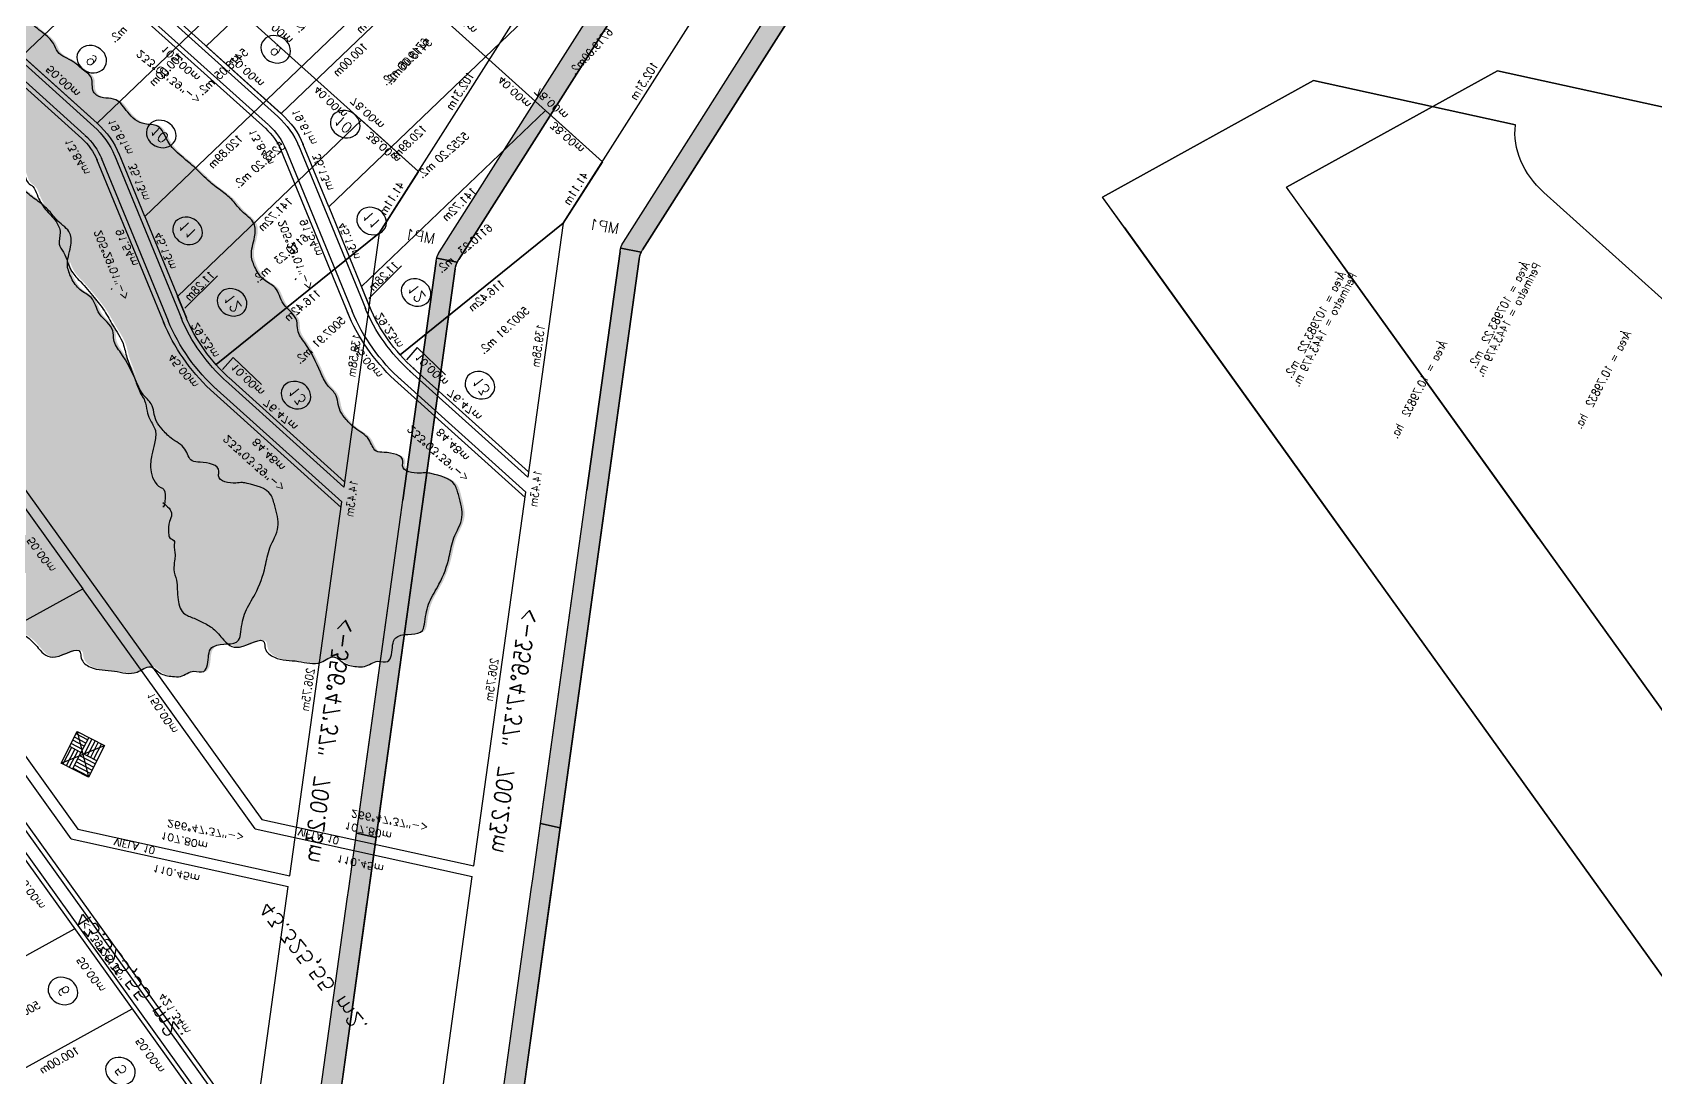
# Model space of a CAD drawing. Extents: x -23785941 to 8798891, y -8418521 to 21897894.
# Drawn here: x 3329127 to 3549113, y 4505137 to 4646825 of the extents above; entities that cross this region are included whole.
import ezdxf
from ezdxf.enums import TextEntityAlignment as Align

# ---------------------------------------------------------------- set-up
doc = ezdxf.new("R2010")
doc.units = 0
doc.header["$MEASUREMENT"] = 0
doc.header["$PDMODE"] = 34
doc.header["$PDSIZE"] = 1
doc.layers.get('0').update_dxf_attribs({"linetype": 'CONTINUOUS'})
for name, color, linetype in [('CALCADA', 3, 'CONTINUOUS'), ('REG60_100', 2, 'CONTINUOUS'), ('RUA', 1, 'CONTINUOUS'), ('TER_POLI', 5, 'CONTINUOUS'), ('VIEWPORT', 7, 'CONTINUOUS')]:
    doc.layers.add(name, color=color, linetype=linetype)
doc.styles.add('1_5MM', font='romans.shx', dxfattribs={"height": 6})
doc.styles.add('1MM', font='romans.shx', dxfattribs={"height": 4})
doc.styles.add('2MM', font='romans.shx', dxfattribs={"height": 8})

# ---------------------------------------------------------------- blocks, each defined once
blk = doc.blocks.new('A$C3D774E76')
h = blk.add_hatch(color=140)
edge = h.paths.add_edge_path()
edge.add_spline(control_points=[(-23379.76, -3163.38), (-23379.13, -3165.01), (-23375.78, -3170.35), (-23370.86, -3168.96), (-23366.89, -3171.25), (-23362.95, -3173.17), (-23363.7, -3176.5), (-23359.79, -3177.06), (-23357.28, -3179.55), (-23352.83, -3180.96), (-23348.27, -3182.25), (-23344.46, -3186.03), (-23339.51, -3188.61), (-23334.05, -3191.31), (-23328.89, -3195.52), (-23329.58, -3201.26), (-23329.99, -3206.04), (-23330, -3212.72), (-23327.43, -3218.42), (-23324.77, -3224.02), (-23327.46, -3231.36), (-23340.28, -3236.9), (-23331.74, -3240.48), (-23330.07, -3248.6), (-23336.08, -3257.01), (-23338.14, -3267.91), (-23348.61, -3270.96), (-23345.5, -3278.33), (-23347.45, -3283.39), (-23350.28, -3289.03), (-23356.52, -3290.55), (-23357.7, -3297.54), (-23365.22, -3296.6), (-23369.94, -3293.51), (-23377.46, -3296.96), (-23379.96, -3306.52), (-23390.43, -3302.85), (-23399.06, -3300.64), (-23412.41, -3301.87), (-23425.28, -3300.3), (-23438.02, -3296.5), (-23450.37, -3297.79), (-23458.27, -3290.95), (-23467, -3284.59), (-23464.91, -3276.08), (-23463.04, -3270.12), (-23459.79, -3266.65), (-23457.38, -3258.68), (-23465.8, -3257.46), (-23463.39, -3249.06), (-23459.39, -3242.7), (-23466.47, -3237.71), (-23465.93, -3229.96), (-23468.51, -3223.68), (-23471.66, -3217.26), (-23478.88, -3214.45), (-23480.76, -3206.61), (-23487.88, -3199.12), (-23494.78, -3191.07), (-23499.51, -3181.82), (-23507.63, -3179.23), (-23508.36, -3169.18), (-23517.01, -3163.88), (-23516.35, -3155.35), (-23520.31, -3149.35), (-23526.54, -3143.4), (-23534.86, -3142.58), (-23544.06, -3139.27), (-23544.87, -3130.73), (-23548.82, -3124.4), (-23550.38, -3117.3), (-23551.37, -3110.77), (-23553.87, -3103.83), (-23556.95, -3094.5), (-23558.51, -3083.54), (-23568.24, -3075.36), (-23562.17, -3067.2), (-23564.42, -3058.53), (-23570.68, -3049.91), (-23564.38, -3043.19), (-23567.22, -3036.86), (-23573.93, -3035.97), (-23574.7, -3028.57), (-23577.11, -3022.14), (-23575.48, -3014.68), (-23581.31, -3009.79), (-23582.92, -3002.6), (-23584.6, -2994.16), (-23592.02, -2986.77), (-23593.88, -2978.65), (-23596.22, -2967.41), (-23586.99, -2968.71), (-23578.84, -2970.71), (-23571.39, -2970.11), (-23562.97, -2973.46), (-23556.29, -2975.3), (-23548.74, -2976.82), (-23545.05, -2980.69), (-23541.67, -2981.01), (-23536.2, -2980.38), (-23529.97, -2978.24), (-23519.32, -2975.67), (-23503.83, -2977.91), (-23503.38, -2993.15), (-23509.08, -2998.03), (-23517.46, -2996.19), (-23510.44, -3003.9), (-23505.48, -3008.78), (-23501.69, -3016.82), (-23506.15, -3022.58), (-23514.82, -3023.07), (-23503.51, -3028.45), (-23503.7, -3034.49), (-23499.17, -3038.36), (-23494.98, -3044.11), (-23492.8, -3051.57), (-23487.85, -3056.96), (-23481.31, -3057.27), (-23477.67, -3064.24), (-23471.04, -3068.4), (-23467.97, -3077.53), (-23464.24, -3085.19), (-23460.14, -3093.55), (-23454.23, -3100.74), (-23449.6, -3108.7), (-23442.11, -3113.5), (-23437.23, -3118.94), (-23432.02, -3123.79), (-23428.03, -3127.55), (-23425.25, -3132.23), (-23421.16, -3134.27), (-23416.99, -3138), (-23413.92, -3143.67), (-23406.82, -3145.2), (-23399.78, -3146.83), (-23391.86, -3149.14), (-23385.91, -3155.03), (-23386.63, -3161.01), (-23382.15, -3162.73), (-23379.76, -3163.38)], knot_values=[2.827558, 2.827558, 2.827558, 2.827558, 7.472447, 11.603699, 18.085095, 20.647327, 23.570406, 25.190742, 30.919643, 34.160341, 39.021401, 44.919988, 49.848226, 55.577127, 63.920291, 66.484452, 72.387845, 78.562948, 86.036527, 91.227192, 96.092865, 109.192449, 112.533069, 118.864332, 131.02854, 142.496908, 150.145328, 155.584279, 162.12227, 166.257204, 173.905639, 178.838302, 183.201793, 193.058242, 194.204546, 207.625867, 212.554105, 224.011914, 235.297733, 252.000847, 262.657276, 275.235361, 286.835798, 293.006819, 305.827801, 308.260662, 311.604107, 320.849756, 323.280299, 333.537111, 337.591847, 344.563473, 353.332681, 359.663905, 364.853496, 374.3374, 380.068936, 387.714183, 404.809251, 412.454497, 417.382735, 428.287169, 437.737739, 444.274297, 451.746777, 458.669715, 469.233164, 476.569697, 485.186635, 492.064492, 499.038307, 506.686741, 511.877407, 521.120312, 536.067453, 545.308179, 551.795776, 561.954738, 570.571675, 580.336739, 582.629328, 590.099117, 596.430341, 602.276484, 611.341413, 616.066711, 623.54029, 632.783195, 641.549173, 653.070476, 659.998424, 667.978984, 672.90723, 687.057012, 688.677374, 700.048758, 708.150516, 710.712748, 715.640986, 717.452921, 727.345493, 734.990712, 751.214483, 765.070361, 767.993383, 773.429257, 781.53381, 785.157703, 797.317768, 801.684273, 805.736549, 815.890242, 818.813264, 823.538562, 832.30454, 840.328665, 846.499686, 852.981083, 857.706381, 868.578083, 875.455958, 885.772708, 894.388564, 903.154514, 913.720814, 921.40755, 929.38811, 935.559111, 942.80692, 945.728915, 951.627513, 955.991004, 962.524396, 969.815947, 976.347878, 984.449637, 995.015909, 996.828927, 1001.915284, 1001.915284, 1001.915284, 1001.915284], degree=3, periodic=0)
h = blk.add_hatch(color=140)
edge = h.paths.add_edge_path()
edge.add_spline(control_points=[(-23341.99, -3225.8), (-23343.74, -3224.77), (-23349.14, -3213.39), (-23349.19, -3206.21), (-23345.91, -3201.49), (-23349.62, -3197.77), (-23353.42, -3197.66), (-23356.94, -3194.29), (-23360.96, -3191.62), (-23362.34, -3186.04), (-23366.83, -3186.22), (-23372, -3186.21), (-23377.32, -3186.41), (-23381.1, -3181.15), (-23382.59, -3175.53), (-23386.57, -3175.47), (-23388.41, -3175.63)], knot_values=[3.596335, 3.596335, 3.596335, 3.596335, 16.828506, 18.93312, 26.776737, 29.75438, 32.64939, 37.711686, 43.667351, 46.805419, 53.279059, 53.981374, 62.524089, 67.017731, 72.674988, 77.720721, 77.720721, 77.720721, 77.720721], degree=3, periodic=0)
edge.add_line((-23388.41, -3175.63), (-23404.45, -3299.03))
edge.add_spline(control_points=[(-23404.45, -3299.03), (-23402.34, -3299.04), (-23398.2, -3298.97), (-23393.36, -3299.08), (-23387.61, -3293.34), (-23387.55, -3292.17)], knot_values=[1.681375, 1.681375, 1.681375, 1.681375, 7.866024, 13.656045, 19.353015, 19.353015, 19.353015, 19.353015], degree=3, periodic=0)
edge.add_spline(control_points=[(-23387.55, -3292.17), (-23387.81, -3292), (-23388.07, -3291.82), (-23388.32, -3291.65)], knot_values=[94.683713, 94.683713, 94.683713, 94.683713, 95.569299, 95.569299, 95.569299, 95.569299], degree=3, periodic=0)
edge.add_spline(control_points=[(-23388.32, -3291.65), (-23387.76, -3291.62), (-23387.54, -3291.82), (-23387.55, -3292.17)], knot_values=[0, 0, 0, 0, 1.681375, 1.681375, 1.681375, 1.681375], degree=3, periodic=0)
edge.add_spline(control_points=[(-23387.55, -3292.17), (-23386.03, -3293.18), (-23383.85, -3294.46), (-23379.47, -3294.11), (-23376.15, -3294.71), (-23372.76, -3293.62), (-23370.42, -3291.7), (-23365.73, -3289.45), (-23368.07, -3283.49), (-23366.37, -3279.27), (-23364.12, -3276.36), (-23362.56, -3272.47), (-23358.36, -3270.43), (-23355.11, -3265.4), (-23351.93, -3260.26), (-23350.1, -3253.41), (-23350.57, -3247.69), (-23350.41, -3243.54), (-23350.56, -3239.55), (-23348.52, -3236.27), (-23343.64, -3228.5), (-23341.99, -3225.8)], knot_values=[5.769904, 5.769904, 5.769904, 5.769904, 11.020708, 13.127117, 18.745099, 20.96526, 23.49663, 27.99128, 34.305123, 38.742361, 41.272655, 45.364213, 50.84657, 54.355659, 63.148126, 68.933404, 75.247247, 80.158014, 81.56109, 86.904763, 94.683713, 94.683713, 94.683713, 94.683713], degree=3, periodic=0)
h = blk.add_hatch()
h.set_pattern_fill('AR-PARQ1', color=1, style=0)
h.set_pattern_definition([(90, (-4049.206, -8292.303), (-12, 12), [12, -12]), (90, (-4047.206, -8292.303), (-12, 12), [12, -12]), (90, (-4045.206, -8292.303), (-12, 12), [12, -12]), (90, (-4043.206, -8292.303), (-12, 12), [12, -12]), (90, (-4041.206, -8292.303), (-12, 12), [12, -12]), (90, (-4039.206, -8292.303), (-12, 12), [12, -12]), (90, (-4037.206, -8292.303), (-12, 12), [12, -12]), (1e-13, (-4049.206, -8280.303), (12, -12), [12, -12]), (1e-13, (-4049.206, -8278.303), (12, -12), [12, -12]), (1e-13, (-4049.206, -8276.303), (12, -12), [12, -12]), (1e-13, (-4049.206, -8274.303), (12, -12), [12, -12]), (1e-13, (-4049.206, -8272.303), (12, -12), [12, -12]), (1e-13, (-4049.206, -8270.303), (12, -12), [12, -12]), (1e-13, (-4049.206, -8268.303), (12, -12), [12, -12])])
h.paths.add_polyline_path([(-23231.96, -3183.78), (-23221.87, -3176.41), (-23241.86, -3176.15)])
h.paths.add_polyline_path([(-23231.96, -3183.78), (-23222.06, -3191.41), (-23221.87, -3176.41)])
h.paths.add_polyline_path([(-23231.96, -3183.78), (-23242.06, -3191.15), (-23222.06, -3191.41)])
h.paths.add_polyline_path([(-23231.96, -3183.78), (-23241.86, -3176.15), (-23242.06, -3191.15)])
h = blk.add_hatch(color=253)
edge = h.paths.add_edge_path()
edge.add_line((-23763.48, -3312.77), (-23775.71, -3313.68))
edge.add_line((-23775.71, -3313.68), (-23950.44, -3326.62))
edge.add_line((-23950.44, -3326.62), (-23948.48, -3336.5))
edge.add_line((-23948.48, -3336.5), (-23774.97, -3323.65))
edge.add_line((-23774.97, -3323.65), (-23762.74, -3322.75))
edge.add_line((-23762.74, -3322.75), (-23630.14, -3312.93))
edge.add_arc((-23629.03, -3327.88), 14.99, 88.01621, 94.23563, ccw=False)
edge.add_line((-23628.52, -3312.89), (-23625.18, -3303.02))
edge.add_arc((-23627.88, -3317.76), 14.99, 79.64388, 94.23563)
edge.add_line((-23628.98, -3302.81), (-23763.48, -3312.77))
h = blk.add_hatch(color=253)
edge = h.paths.add_edge_path()
edge.add_arc((-23627.88, -3317.76), 14.99, 72.70175, 79.64388)
edge.add_line((-23625.18, -3303.02), (-23628.52, -3312.89))
edge.add_arc((-23629.03, -3327.88), 14.99, 72.70175, 88.01621, ccw=False)
edge.add_line((-23624.58, -3313.56), (-23319.73, -3408.5))
edge.add_line((-23319.73, -3408.5), (-23316.77, -3398.95))
edge.add_line((-23316.77, -3398.95), (-23487.46, -3345.79))
edge.add_line((-23487.46, -3345.79), (-23495.45, -3343.3))
edge.add_line((-23495.45, -3343.3), (-23623.42, -3303.45))
h = blk.add_hatch(color=253)
h.paths.add_polyline_path([(-23281.41, -3409.96), (-23287.14, -3408.18), (-23316.77, -3398.95), (-23319.73, -3408.5), (-23077.66, -3483.89), (-23076.78, -3473.69)])
h.paths.add_polyline_path([(-23076.78, -3473.69), (-23077.66, -3483.89), (-22695.33, -3602.96), (-22692.36, -3593.41)])
for p, q in [((-23499.3, -2826.52), (-23314.7, -3146.01)), ((-23494.99, -2845.96), (-23246.17, -3276.61)), ((-23292.75, -2960.09), (-23009.28, -3450.72)), ((-23303.14, -2966.09), (-23017.32, -3460.78)), ((-23699.64, -3100.33), (-23618.12, -3076.28)), ((-23618.12, -3076.28), (-23603.98, -3124.23)), ((-23228.11, -3095.98), (-23314.7, -3146.01)), ((-23685.74, -3200.49), (-23709.78, -3118.96)), ((-23795.8, -3180.82), (-23603.97, -3124.24)), ((-23603.82, -3124.78), (-23603.98, -3124.21)), ((-23585.99, -3132.23), (-23520.96, -3199.55)), ((-23569.79, -3166.29), (-23594.42, -3140.79)), ((-23594.42, -3140.79), (-23594.21, -3141)), ((-23239.66, -3275.89), (-23314.69, -3146)), ((-23781.65, -3228.78), (-23569.79, -3166.29)), ((-23569.79, -3166.29), (-23529.98, -3207.49)), ((-23221.87, -3176.41), (-23242.06, -3191.15)), ((-23241.86, -3176.15), (-23222.06, -3191.41)), ((-23056.08, -3169.82), (-23142.67, -3219.85)), ((-23674.42, -3238.85), (-23538.43, -3198.74)), ((-23538.43, -3198.74), (-23674.42, -3238.85)), ((-23529.98, -3207.49), (-23538.43, -3198.74)), ((-23663.67, -3275.3), (-23685.74, -3200.49)), ((-23031.07, -3213.11), (-23117.65, -3263.14)), ((-23514.43, -3231.05), (-23622.67, -3272.26)), ((-23514.43, -3231.05), (-23622.67, -3272.26)), ((-23622.67, -3272.26), (-23514.43, -3231.05)), ((-23514.43, -3231.05), (-23622.67, -3272.26)), ((-23674.42, -3238.85), (-23663.67, -3275.3)), ((-23522.46, -3236.92), (-23513.59, -3235.08)), ((-23489.4, -3313.77), (-23511.28, -3239.59)), ((-23511.04, -3240.42), (-23511.28, -3239.59)), ((-23511.04, -3240.42), (-23511.28, -3239.59)), ((-23489.4, -3313.77), (-23511.28, -3239.59)), ((-23489.4, -3313.77), (-23511.28, -3239.59)), ((-23500.35, -3234.38), (-23475.67, -3318.04)), ((-23663.67, -3275.3), (-23622.67, -3272.26)), ((-23246.17, -3276.61), (-23278.22, -3379.54)), ((-23239.66, -3275.89), (-23272.5, -3381.33)), ((-23628.98, -3302.81), (-23763.48, -3312.77)), ((-23623.42, -3303.45), (-23495.45, -3343.3)), ((-23774.97, -3323.65), (-24081.71, -3346.37)), ((-23487.46, -3345.79), (-23495.45, -3343.3)), ((-23287.14, -3408.18), (-23487.46, -3345.79)), ((-23290.11, -3417.73), (-23490.43, -3355.34)), ((-23281.41, -3409.96), (-23287.14, -3408.18)), ((-22692.36, -3593.41), (-23281.41, -3409.96)), ((-22695.33, -3602.96), (-23284.39, -3419.51)), ((-23942.67, -3644.84), (-23829.37, -3579.38)), ((-23719.79, -3769), (-23829.37, -3579.38)), ((-23819.87, -3595.82), (-23571.04, -4026.47)), ((-23973.19, -3742.85), (-23942.67, -3644.84))]:
    blk.add_line(p, q)
at = {"color": 0}
for p, q in [((-23603.98, -3124.24), (-23633.83, -3022.98)), ((-23592.4, -3121.08), (-23622.35, -3019.48)), ((-23917.32, -3870.82), (-23946.85, -3770.65))]:
    blk.add_line(p, q, dxfattribs=at)
at = {"color": 5}
for p, q in [((-23622.67, -3272.26), (-23765.7, -3282.86)), ((-23622.67, -3272.26), (-23486.53, -3314.66)), ((-23278.22, -3379.54), (-23478.54, -3317.15))]:
    blk.add_line(p, q, dxfattribs=at)
at = {"color": 253}
for p, q in [((-23763.48, -3312.77), (-23775.71, -3313.68)), ((-23630.14, -3312.93), (-23762.74, -3322.75)), ((-23624.58, -3313.56), (-23498.42, -3352.85)), ((-22695.33, -3602.96), (-23624.58, -3313.56)), ((-23762.74, -3322.75), (-23774.97, -3323.65))]:
    blk.add_line(p, q, dxfattribs=at)
at = {"color": 140}
blk.add_lwpolyline([(-23524.56, -3168.38), (-23525.57, -3168.35)], dxfattribs=at)
blk.add_lwpolyline([(-23524.56, -3168.38), (-23525.57, -3168.35)], dxfattribs=at)
for points in [[(-23221.87, -3176.41), (-23241.86, -3176.15), (-23242.06, -3191.15), (-23222.06, -3191.41)], [(-23281.41, -3409.96), (-23287.14, -3408.18), (-23316.77, -3398.95), (-23319.73, -3408.5), (-23077.66, -3483.89), (-23076.78, -3473.69)]]:
    blk.add_lwpolyline(points, close=True)
at = {"color": 253}
for points in [[(-23763.48, -3312.77), (-23775.71, -3313.68), (-23950.44, -3326.62), (-23948.48, -3336.5), (-23774.97, -3323.65), (-23762.74, -3322.75), (-23630.14, -3312.93, -0.027144), (-23628.52, -3312.89), (-23625.18, -3303.02, 0.063755), (-23628.98, -3302.81)], [(-23623.42, -3303.45, 0.0303), (-23625.18, -3303.02), (-23628.52, -3312.89, -0.066922), (-23624.58, -3313.56), (-23319.73, -3408.5), (-23316.77, -3398.95), (-23487.46, -3345.79), (-23495.45, -3343.3)]]:
    blk.add_lwpolyline(points, format="xyb", close=True, dxfattribs=at)
blk.add_lwpolyline([(-23819.87, -3595.82), (-23829.37, -3579.38), (-23942.67, -3644.84), (-23973.19, -3742.85, -0.24918), (-23946.85, -3770.65), (-23917.32, -3870.82), (-23917.31, -3870.82, 0.114647), (-23910.87, -3882.09), (-23846.83, -3948.38), (-23846.83, -3948.38, -0.12846), (-23823.65, -3989.57), (-23800.54, -4067.91), (-23603.1, -4129.4), (-23571.04, -4026.47)], format="xyb", close=True)
for centre in [(-23634.61, -3107.33), (-23615.36, -3154.67), (-23573.82, -3188.24), (-23549.7, -3223.88), (-23108.52, -3228.99), (-23520.01, -3272.86), (-23083.5, -3272.28)]:
    blk.add_circle(centre, 7.5)
for centre, radius, start, end in [((-23564.95, -3112.73), 40.69, 196.43452, 224.01175), ((-23564.95, -3112.73), 28.69, 196.43452, 224.01175), ((-23564.95, -3112.73), 31.19, 222.87639, 224.01175), ((-23589.2, -3263.48), 93.5, 18.13786, 44.01175), ((-23589.2, -3263.48), 81.5, 16.43452, 44.01175), ((-23627.88, -3317.76), 14.99, 72.70175, 94.23563), ((-23629.03, -3327.88), 14.99, 72.70175, 94.23563), ((-23986.18, -3781.53), 40.81, 15.47461, 71.44258)]:
    blk.add_arc(centre, radius, start, end)
at = {"start_tangent": (-0.807599, 0.589732)}
blk.add_spline([(-23378.63, -3161.33), (-23375.02, -3167.87), (-23370.95, -3168.53), (-23364.87, -3170.8), (-23362.88, -3172.41), (-23362.22, -3175.26), (-23360.7, -3175.83), (-23355.67, -3178.57), (-23352.64, -3179.71), (-23348.08, -3181.41), (-23343.34, -3184.92), (-23339.07, -3187.38), (-23334.04, -3190.13), (-23328.63, -3196.48), (-23328.73, -3199.04), (-23329.2, -3204.93), (-23328.91, -3211.09), (-23326.34, -3218.11), (-23324.73, -3223.05), (-23326.43, -3227.6), (-23335.25, -3237.3), (-23332.5, -3239.19), (-23330.41, -3245.17), (-23334.67, -3256.56), (-23340.16, -3266.63), (-23346.23, -3271.28), (-23345.66, -3276.69), (-23347.17, -3283.05), (-23349.35, -3286.57), (-23355.42, -3291.22), (-23357.88, -3295.5), (-23362.24, -3295.6), (-23371.92, -3293.71), (-23372.96, -3294.19), (-23382.53, -3303.6), (-23387.37, -3302.65), (-23398.56, -3300.2), (-23409.85, -3300.31), (-23426.44, -3298.43), (-23436.88, -3296.26), (-23449.4, -3295.04), (-23459.17, -3288.79), (-23463.63, -3284.52), (-23463.16, -3271.71), (-23462.31, -3269.43), (-23460.41, -3266.68), (-23459.56, -3257.47), (-23461.84, -3256.62), (-23461.47, -3246.37), (-23460.05, -3242.57), (-23463.94, -3236.79), (-23465.94, -3228.25), (-23468.03, -3222.27), (-23470.68, -3217.81), (-23477.89, -3211.65), (-23480.27, -3206.44), (-23484.92, -3200.37), (-23495.45, -3186.91), (-23500.1, -3180.84), (-23504.37, -3178.38), (-23509.4, -3168.7), (-23515.29, -3161.31), (-23516.34, -3154.85), (-23519.94, -3148.31), (-23525.16, -3143.76), (-23535.31, -3140.83), (-23541.86, -3137.52), (-23544.9, -3129.45), (-23547.74, -3123.19), (-23549.55, -3116.46), (-23551.07, -3108.96), (-23552.69, -3104.03), (-23555.44, -3095.21), (-23560.57, -3081.17), (-23565.41, -3073.3), (-23563.14, -3067.22), (-23564.57, -3057.16), (-23567.61, -3049.1), (-23564.96, -3039.7), (-23565.91, -3037.61), (-23572.17, -3033.54), (-23574.26, -3027.56), (-23575.59, -3021.87), (-23576.54, -3012.86), (-23579.49, -3009.16), (-23582.05, -3002.14), (-23584.81, -2993.32), (-23589.93, -2986.2), (-23593.64, -2975.3), (-23593.64, -2968.37), (-23585.67, -2967.88), (-23580.84, -2968.83), (-23566.8, -2970.61), (-23565.28, -2971.18), (-23554.37, -2974.39), (-23546.79, -2977.23), (-23544.79, -2978.84), (-23539.96, -2979.79), (-23538.16, -2979.59), (-23528.58, -2977.11), (-23521.09, -2975.59), (-23505.63, -2980.5), (-23505.62, -2994.36), (-23507.99, -2996.07), (-23513.39, -2996.65), (-23509.03, -3003.47), (-23506.56, -3006.13), (-23503.14, -3017.8), (-23506.08, -3021.03), (-23509.96, -3022.17), (-23503.32, -3029.85), (-23502.66, -3032.7), (-23499.71, -3036.39), (-23494.59, -3043.51), (-23491.27, -3050.81), (-23486.81, -3055.07), (-23480.73, -3057.35), (-23477.79, -3061.04), (-23470.39, -3069.01), (-23467.54, -3075.27), (-23463.27, -3084.66), (-23459.19, -3092.24), (-23454.06, -3099.35), (-23447.7, -3107.79), (-23441.73, -3112.63), (-23436.03, -3118.22), (-23431.57, -3122.48), (-23426.64, -3127.79), (-23424.93, -3130.16), (-23420.19, -3133.67), (-23416.96, -3136.61), (-23412.78, -3141.63), (-23405.95, -3144.19), (-23399.6, -3145.7), (-23392.01, -3148.53), (-23385.65, -3156.97), (-23385.46, -3158.78), (-23376.96, -3162.48), (-23377.15, -3162.41)], degree=3, dxfattribs=at)
for p in [(-23530.58, -3206.86), (-23511.03, -3240.43)]:
    blk.add_point(p)
at = {"layer": 'CALCADA'}
for p, q in [((-23300.98, -2964.84), (-23013.8, -3461.88)), ((-23294.92, -2961.34), (-23010.95, -3452.81)), ((-23601.58, -3123.54), (-23631.44, -3022.25)), ((-23594.91, -3121.42), (-23624.75, -3020.21)), ((-23587.81, -3133.95), (-23523.76, -3200.25)), ((-23592.62, -3139.06), (-23528.18, -3205.75)), ((-23486.53, -3314.66), (-23508.88, -3238.88)), ((-23502.73, -3235.12), (-23478.54, -3317.15))]:
    blk.add_line(p, q, dxfattribs=at)
for centre, radius, start, end in [((-23564.95, -3112.73), 38.19, 196.43452, 224.01175), ((-23564.95, -3112.73), 31.19, 196.43452, 224.01175), ((-23589.2, -3263.48), 91, 16.43452, 44.01175), ((-23589.2, -3263.48), 84, 16.43452, 44.01175)]:
    blk.add_arc(centre, radius, start, end, dxfattribs=at)
at = {"layer": 'REG60_100'}
for p, q in [((-23559.12, -3211.43), (-23534.46, -3204.67)), ((-23516.27, -3255.39), (-23522.46, -3236.92))]:
    blk.add_line(p, q, dxfattribs=at)
at = {"layer": 'TER_POLI'}
blk.add_line((-22938.52, -3485.33), (-23272.49, -3381.32), dxfattribs=at)
at = {"layer": 'VIEWPORT'}
for p in [(-23603.98, -3124.23), (-23592.4, -3121.08), (-23585.58, -3132.66), (-23594.21, -3141), (-23520.96, -3199.55), (-23500.35, -3234.38)]:
    blk.add_point(p, dxfattribs=at)
at = {"color": 1, "style": '1MM'}
blk.add_text('<-39%%d28\'36" ', height=4, rotation=300.39386, dxfattribs=at).set_placement((-23138.51, -3238.79), align=Align.MIDDLE)
at = {"style": '1MM'}
for s, rotation, p in [('41.11m', 4.23563, (-23643.46, -3269.79)), ('139.58m', 342.70202, (-23554.84, -3289.2))]:
    blk.add_text(s, height=4, rotation=rotation, dxfattribs=at).set_placement(p, align=Align.MIDDLE)
for s, p in [('Área = 107983.22  m2.', (-23821.01, -3704.18)), ('Área = 10.79832  ha.', (-23815.68, -3764.11))]:
    blk.add_text(s, height=4, dxfattribs=at).set_placement(p, align=Align.BOTTOM_CENTER)
blk.add_text('Perímetro = 1443.479 m.', height=4, dxfattribs=at).set_placement((-23821.01, -3704.18), align=Align.TOP_CENTER)
at = {"attachment_point": 1}
for s, insert, char_height, width, rotation, style in [('9', (-23631.82, -3104.78), 6, 7.591, 289.24734, '1_5MM'), ('6', (-23107.44, -3225.91), 6, 6.739, 302.99278, '1_5MM'), ('5', (-23082.17, -3269.1), 6, 8.086, 296.81331, '1_5MM'), ('VIELA 10', (-23247.6, -3295.67), 4, 603.212, 253.53253, '1MM')]:
    blk.add_mtext(s, dxfattribs=dict(at, insert=insert, char_height=char_height, width=width, rotation=rotation, style=style))
at = {"char_height": 6, "attachment_point": 1, "style": '1_5MM'}
for s, insert, rotation in [('10', (-23613.05, -3148.85), 285.9907), ('11', (-23573.11, -3182.7), 290.70842), ('12', (-23548.99, -3218.85), 298.92111), ('13', (-23519.35, -3268.21), 296.90861)]:
    blk.add_mtext(s, dxfattribs=dict(at, insert=insert, rotation=rotation))
at = {"color": 1, "insert": (-23631.81, -3290.79), "char_height": 6, "width": 99.609, "attachment_point": 5, "rotation": 69.49536, "style": '1_5MM'}
blk.add_mtext('MP1', dxfattribs=at)
at = {"layer": 'REG60_100', "style": '1MM'}
for s, rotation, p in [('105.00m', 286.4248, (-23602.75, -3069.12)), ('50.00m', 286.95866, (-23616.05, -3099.93)), ('50.00m', 300.01869, (-23320.77, -3120.36)), ('13.84m', 307.03866, (-23581.88, -3123.4)), ('19.61m', 307.03866, (-23603.13, -3137.64)), ('100.00m', 16.43452, (-23649.24, -3142.17)), ('35.13m', 315.18198, (-23585.32, -3156)), ('91.54m', 312.1007, (-23549.4, -3165.71)), ('50.00m', 286.95866, (-23698.15, -3180.53)), ('45.13m', 313.20406, (-23557.78, -3183.14)), ('120.89m', 16.43452, (-23623.56, -3186.63)), ('50.00m', 300.01869, (-23149.55, -3192.5)), ('150.00m', 303.23656, (-23273.35, -3209.15)), ('11.28m', 15.85989, (-23549.68, -3206.01)), ('40.00m', 288.82288, (-23675.45, -3221.15)), ('29.23m', 301.57665, (-23523.51, -3220.89)), ('45.00m', 296.30013, (-23502.52, -3218.3)), ('100.00m', 16.43452, (-23729.79, -3220.33)), ('141.72m', 16.43452, (-23605.3, -3222.64)), ('78.00m', 287.23093, (-23679.42, -3239.81)), ('50.00m', 300.01869, (-23123.92, -3237.56)), ('10.00m', 288.85171, (-23515.15, -3248.27)), ('100.00m', 30.01869, (-23073.33, -3243.2)), ('38.00m', 286.43452, (-23666.55, -3254.51)), ('116.42m', 20.84758, (-23566.85, -3255.29)), ('76.47m', 286.43452, (-23506.11, -3270.68)), ('41.11m', 4.23563, (-23643.46, -3269.79)), ('84.48m', 290.2521, (-23483.05, -3274.61)), ('102.31m', 4.23563, (-23714.98, -3275.09)), ('421.34m', 301.12305, (-23126.26, -3282.87)), ('50.00m', 300.01869, (-23098.89, -3281.73)), ('139.58m', 342.70175, (-23554.84, -3289.2)), ('14.43m', 342.70175, (-23482.81, -3320.59)), ('107.80m', 253.87188, (-23268.15, -3325.41)), ('110.45m', 253.83937, (-23249.69, -3329.44)), ('206.75m', 342.70167, (-23375.75, -3344.97))]:
    blk.add_text(s, height=4, rotation=rotation, dxfattribs=at).set_placement(p, align=Align.MIDDLE)
at = {"layer": 'REG60_100'}
for s, height, rotation, style, p in [('5000.00 m2.', 4, 16.93375, '1MM', (-23665, -3119.81)), ('5418.05 m2.', 4, 17.89796, '1MM', (-23661.37, -3170.25)), ('5252.20 m2.', 4, 18.84068, '1MM', (-23624.28, -3207.4)), ('5000.00 m2.', 4, 32.20035, '1MM', (-23078.99, -3214.85)), ('6110.23  m2.', 4, 19.45518, '1MM', (-23583.26, -3237.91)), ('6719.00m2.', 4, 12.81358, '1MM', (-23715.08, -3248.36)), ('5007.91 m2.', 4, 17.34387, '1MM', (-23552.72, -3273.87)), ('43.325,55 m2.', 8, 297.37402, '2MM', (-23191.47, -3335.14))]:
    blk.add_text(s, height=height, rotation=rotation, dxfattribs=dict(at, style=style)).set_placement(p, align=Align.BOTTOM_CENTER)
at = {"layer": 'RUA'}
for s, height, rotation, style, p in [('233%%d03\'39"-> ', 4, 282.85475, '1MM', (-23592.5, -3068.3)), ('205%%d29\'01"-> ', 4, 313.87595, '1MM', (-23535.75, -3163.93)), ('233%%d03\'39"->', 4, 286.43452, '1MM', (-23474.89, -3270.2)), ('266%%d47\'37"->', 4, 250.82156, '1MM', (-23278.84, -3332.45)), ('<-356%%d47\'37"  700.23m', 8, 342.6498, '2MM', (-23355.7, -3365.36))]:
    blk.add_text(s, height=height, rotation=rotation, dxfattribs=dict(at, style=style)).set_placement(p, align=Align.MIDDLE)

msp = doc.modelspace()

# ---------------------------------------------------------------- block references
at = {"linetype": 'Continuous', "xscale": 240.4782668173248, "yscale": -275.6364145158877, "zscale": 240.4782668173248, "rotation": 242.429606072689}
for p in [(-27732, 2762), (-52668, 1427)]:
    msp.add_blockref('A$C3D774E76', p, dxfattribs=at)

doc.saveas('drawing.dxf')
